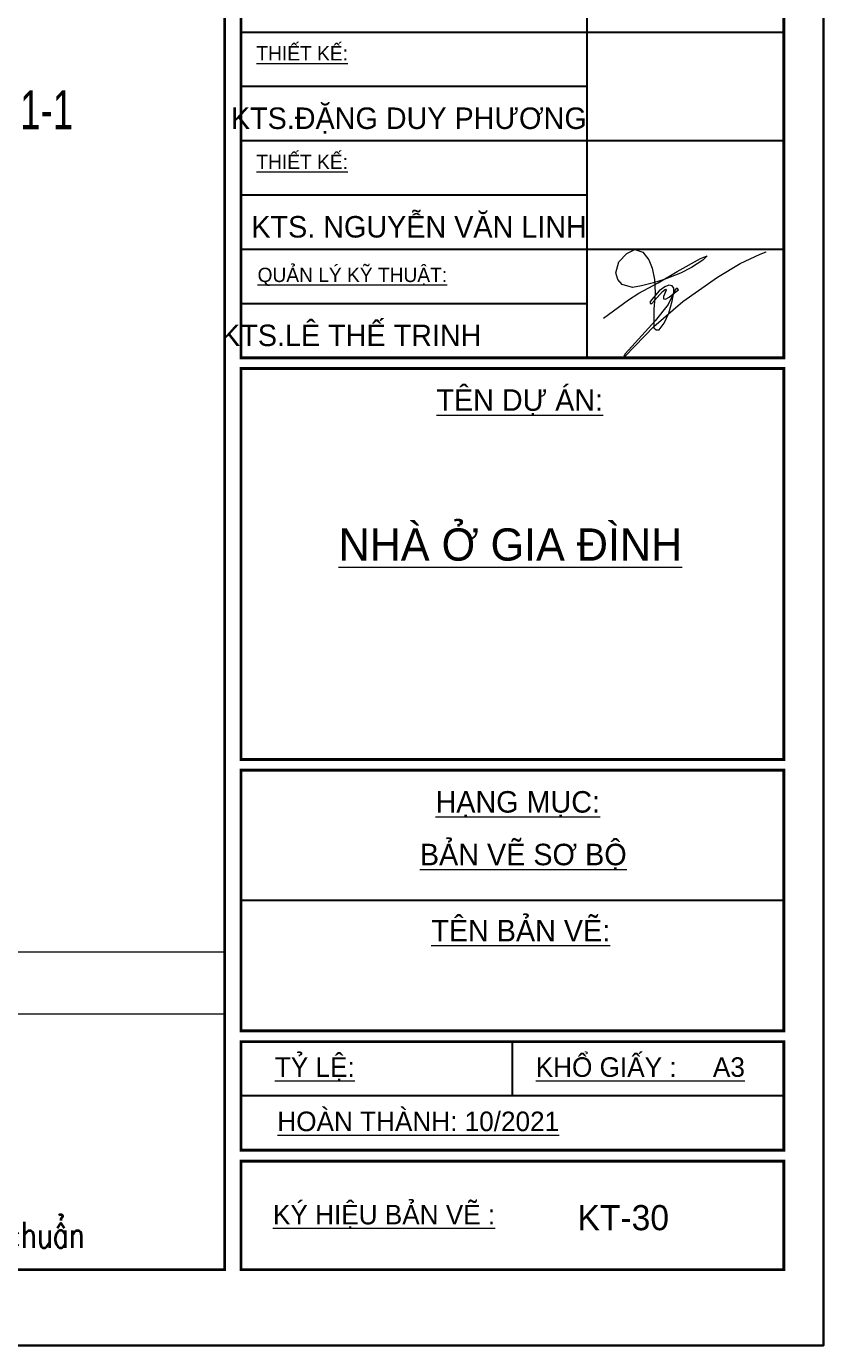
# Model space of a CAD drawing. Header units: millimetres. Extents: x 1336014 to 2939047, y -333549 to -60566.
# Drawn here: x 1464760 to 1466596, y -219540 to -216502 of the extents above; entities that cross this region are included whole.
import ezdxf
from ezdxf.enums import TextEntityAlignment as Align

# ---------------------------------------------------------------- set-up
doc = ezdxf.new("R2010")
doc.units = ezdxf.units.MM
doc.header["$MEASUREMENT"] = 0
for name, color, linetype, lineweight in [('05.Text', 253, 'Continuous', 18), ('10.Text', 254, 'Continuous', 18), ('11.Khung bo', 32, 'Continuous', 50), ('12.Khung', 36, 'Continuous', 25), ('Thay', 253, 'Continuous', 9)]:
    doc.layers.add(name, color=color, linetype=linetype, lineweight=lineweight)
doc.layers.add('Tpl_Bound', color=1, linetype='Continuous', plot=False)
doc.layers.add('VNCC-Ar-Text', color=6, linetype='Continuous')
doc.styles.add('TT5_Ghi chu 1', font='', dxfattribs={"width": 0.7, "height": 240})
doc.styles.add('VnAvantH', font='')
doc.styles.add('VNSIMLI', font='VNSIMLI.shx', dxfattribs={"width": 0.6})
doc.styles.get('TT5_Ghi chu 1').set_extended_font_data('.VnBlackH')
doc.styles.get('VnAvantH').set_extended_font_data('.VnAvantH')

# ---------------------------------------------------------------- blocks, each defined once
blk = doc.blocks.new('100')
at = {"layer": '05.Text'}
blk.add_lwpolyline([(1899552, -936475), (1899782, -936308), (1899876, -936245), (1900054, -936151), (1900231, -936047), (1900445, -935926), (1900508, -935900), (1900466, -935942), (1900362, -936010), (1900262, -936062), (1900110, -936118), (1900012, -936151), (1899902, -936177), (1899819, -936193), (1899725, -936167), (1899683, -936120), (1899667, -936057), (1899693, -935958), (1899766, -935879), (1899840, -935843), (1899913, -935869), (1899970, -935937), (1900001, -936015), (1900022, -936120), (1900028, -936245), (1900017, -936396), (1900017, -936501), (1900017, -936564), (1900038, -936584), (1900064, -936584), (1900111, -936522), (1900153, -936428), (1900184, -936318), (1900200, -936235), (1900200, -936198), (1900184, -936177), (1900153, -936172), (1900116, -936188), (1900064, -936224), (1899981, -936323), (1899981, -936339), (1899996, -936339), (1900095, -936229), (1900122, -936208), (1900128, -936217), (1900106, -936276), (1900106, -936297), (1900122, -936302), (1900158, -936282), (1900221, -936229), (1900242, -936214), (1900231, -936199), (1900212, -936214), (1900197, -936249), (1900148, -936349), (1900028, -936501), (1899751, -936804), (1899740, -936825), (1899751, -936825), (1900017, -936553), (1900283, -936323), (1900602, -936099), (1900811, -935973), (1900994, -935885), (1901051, -935864), (1901051, -935864)], dxfattribs=at)
blk.add_lwpolyline([(1899552, -936475), (1899782, -936308), (1899876, -936245), (1900054, -936151), (1900231, -936047), (1900445, -935926), (1900508, -935900), (1900466, -935942), (1900362, -936010), (1900262, -936062), (1900110, -936118), (1900012, -936151), (1899902, -936177), (1899819, -936193), (1899725, -936167), (1899683, -936120), (1899667, -936057), (1899693, -935958), (1899766, -935879), (1899840, -935843), (1899913, -935869), (1899970, -935937), (1900001, -936015), (1900022, -936120), (1900028, -936245), (1900017, -936396), (1900017, -936501), (1900017, -936564), (1900038, -936584), (1900064, -936584), (1900111, -936522), (1900153, -936428), (1900184, -936318), (1900200, -936235), (1900200, -936198), (1900184, -936177), (1900153, -936172), (1900116, -936188), (1900064, -936224), (1899981, -936323), (1899981, -936339), (1899996, -936339), (1900095, -936229), (1900122, -936208), (1900128, -936217), (1900106, -936276), (1900106, -936297), (1900122, -936302), (1900158, -936282), (1900221, -936229), (1900242, -936214), (1900231, -936199), (1900212, -936214), (1900197, -936249), (1900148, -936349), (1900028, -936501), (1899751, -936804), (1899740, -936825), (1899751, -936825), (1900017, -936553), (1900283, -936323), (1900602, -936099), (1900811, -935973), (1900994, -935885), (1901051, -935864), (1901051, -935864)], dxfattribs=at)
blk.add_lwpolyline([(1899552, -936475), (1899782, -936308), (1899876, -936245), (1900054, -936151), (1900231, -936047), (1900445, -935926), (1900508, -935900), (1900466, -935942), (1900362, -936010), (1900262, -936062), (1900110, -936118), (1900012, -936151), (1899902, -936177), (1899819, -936193), (1899725, -936167), (1899683, -936120), (1899667, -936057), (1899693, -935958), (1899766, -935879), (1899840, -935843), (1899913, -935869), (1899970, -935937), (1900001, -936015), (1900022, -936120), (1900028, -936245), (1900017, -936396), (1900017, -936501), (1900017, -936564), (1900038, -936584), (1900064, -936584), (1900111, -936522), (1900153, -936428), (1900184, -936318), (1900200, -936235), (1900200, -936198), (1900184, -936177), (1900153, -936172), (1900116, -936188), (1900064, -936224), (1899981, -936323), (1899981, -936339), (1899996, -936339), (1900095, -936229), (1900122, -936208), (1900128, -936217), (1900106, -936276), (1900106, -936297), (1900122, -936302), (1900158, -936282), (1900221, -936229), (1900242, -936214), (1900231, -936199), (1900212, -936214), (1900197, -936249), (1900148, -936349), (1900028, -936501), (1899751, -936804), (1899740, -936825), (1899751, -936825), (1900017, -936553), (1900283, -936323), (1900602, -936099), (1900811, -935973), (1900994, -935885), (1901051, -935864), (1901051, -935864)], dxfattribs=at)
at = {"layer": '11.Khung bo', "const_width": 26.7}
for points in [[(1860913, -945240), (1860913, -916940), (1896063, -916940), (1896063, -945240)], [(1860913, -945240), (1860913, -916940), (1896063, -916940), (1896063, -945240)], [(1860913, -945240), (1860913, -916940), (1896063, -916940), (1896063, -945240)], [(1896213, -936840), (1901213, -936840), (1901213, -929840), (1896213, -929840)], [(1896213, -936840), (1901213, -936840), (1901213, -929840), (1896213, -929840)], [(1896213, -936840), (1901213, -936840), (1901213, -929840), (1896213, -929840)], [(1896213, -940540), (1901213, -940540), (1901213, -936940), (1896213, -936940)], [(1896213, -940540), (1901213, -940540), (1901213, -936940), (1896213, -936940)], [(1896213, -940540), (1901213, -940540), (1901213, -936940), (1896213, -936940)], [(1896213, -943040), (1901213, -943040), (1901213, -940640), (1896213, -940640)], [(1896213, -943040), (1901213, -943040), (1901213, -940640), (1896213, -940640)], [(1896213, -943040), (1901213, -943040), (1901213, -940640), (1896213, -940640)], [(1896213, -944140), (1901213, -944140), (1901213, -943140), (1896213, -943140)], [(1896213, -944140), (1901213, -944140), (1901213, -943140), (1896213, -943140)], [(1896213, -944140), (1901213, -944140), (1901213, -943140), (1896213, -943140)], [(1896213, -945240), (1901213, -945240), (1901213, -944240), (1896213, -944240)], [(1896213, -945240), (1901213, -945240), (1901213, -944240), (1896213, -944240)], [(1896213, -945240), (1901213, -945240), (1901213, -944240), (1896213, -944240)]]:
    blk.add_lwpolyline(points, close=True, dxfattribs=at)
at = {"layer": '12.Khung'}
for p, q in [((1899399, -929840), (1899399, -936840)), ((1899399, -929840), (1899399, -936840)), ((1899399, -929840), (1899399, -936840)), ((1896213, -933840), (1901213, -933840)), ((1896213, -933840), (1901213, -933840)), ((1896213, -933840), (1901213, -933840)), ((1896213, -934340), (1899399, -934340)), ((1896213, -934340), (1899399, -934340)), ((1896213, -934340), (1899399, -934340)), ((1896213, -934840), (1901213, -934840)), ((1896213, -934840), (1901213, -934840)), ((1896213, -934840), (1901213, -934840)), ((1896213, -935340), (1899399, -935340)), ((1896213, -935340), (1899399, -935340)), ((1896213, -935340), (1899399, -935340)), ((1896213, -935840), (1901213, -935840)), ((1896213, -935840), (1901213, -935840)), ((1896213, -935840), (1901213, -935840)), ((1896213, -936340), (1899399, -936340)), ((1896213, -936340), (1899399, -936340)), ((1896213, -936340), (1899399, -936340)), ((1901213, -941840), (1896213, -941840)), ((1901213, -941840), (1896213, -941840)), ((1901213, -941840), (1896213, -941840)), ((1898713, -943640), (1898713, -943140)), ((1898713, -943640), (1898713, -943140)), ((1898713, -943640), (1898713, -943140)), ((1901213, -943640), (1896213, -943640)), ((1901213, -943640), (1896213, -943640)), ((1901213, -943640), (1896213, -943640))]:
    blk.add_line(p, q, dxfattribs=at)
blk.add_lwpolyline([(1901579, -945940), (1901579, -916240), (1859580, -916240), (1859580, -945940)], close=True, dxfattribs=at)
blk.add_lwpolyline([(1901579, -945940), (1901579, -916240), (1859580, -916240), (1859580, -945940)], close=True, dxfattribs=at)
blk.add_lwpolyline([(1901579, -945940), (1901579, -916240), (1859580, -916240), (1859580, -945940)], close=True, dxfattribs=at)
at = {"layer": '05.Text', "style": 'VnAvantH'}
for s, height, p in [('%%UthiÕt kÕ:', 132, (1896355, -934102)), ('%%UthiÕt kÕ:', 132, (1896355, -935102)), ('%%Uqu¶n lý kü thuËt:', 132, (1896366, -936143)), ('%%Utªn Dù ¸N:', 198, (1898013, -937329)), ('%%Unhµ ë gia ®×nh', 297, (1897112, -938709)), ('%%Uh¹ng môc:', 198, (1898005, -941030)), ('%%Uh¹ng môc:', 198, (1898005, -941030)), ('%%Uh¹ng môc:', 198, (1898005, -941030)), ('%%Ub¶n vÏ s¬ bé', 198, (1897861, -941515)), ('%%Ub¶n vÏ s¬ bé', 198, (1897861, -941515)), ('%%Ub¶n vÏ s¬ bé', 198, (1897861, -941515)), ('%%Utªn b¶n vÏ:', 198, (1897966, -942216)), ('%%Utªn b¶n vÏ:', 198, (1897966, -942216)), ('%%Utªn b¶n vÏ:', 198, (1897966, -942216)), ('%%Utû lÖ:', 180, (1896525, -943464)), ('%%UKHæ GIÊY :     A3', 180, (1898928, -943464)), ('%%Uhoµn thµnh: 10/2021', 180, (1896548, -943964)), ('%%Uký hiÖu b¶n vÏ :', 180, (1896508, -944823))]:
    blk.add_text(s, height=height, dxfattribs=at).set_placement(p)
for s, p in [('KTS.§ÆNG DUY PH¦¥NG', (1899398, -934733)), ('KTS. NGUYÔN V¡N LINH', (1899398, -935733)), ('KTS.lª thÕ trinh', (1898428, -936733))]:
    blk.add_text(s, height=198, dxfattribs=at).set_placement(p, align=Align.RIGHT)

msp = doc.modelspace()

# ---------------------------------------------------------------- linework, layer by layer
at = {"layer": 'Thay'}
msp.add_line((1465216.7, -218777.1), (1463733.1, -218777.1), dxfattribs=at)
msp.add_lwpolyline([(1461742.4, -218633.8), (1465216.7, -218633.8), (1465216.7, -219365.4), (1461742.4, -219365.4)], close=True, dxfattribs=at)
at = {"layer": 'Tpl_Bound', "color": 1}
msp.add_lwpolyline([(1456095.9, -219540.4), (1456095.9, -212115.5), (1466595.8, -212115.5), (1466595.8, -219540.4)], close=True, dxfattribs=at)

# ---------------------------------------------------------------- block references
at = {"layer": '05.Text', "xscale": 0.25, "yscale": 0.25, "zscale": 0.25}
msp.add_blockref('100', (991201, 16944.5), dxfattribs=at)

# ---------------------------------------------------------------- texts
at = {"layer": '10.Text', "style": 'TT5_Ghi chu 1', "width": 0.7}
msp.add_text('MÆT c¾t 1-1', height=90, dxfattribs=at).set_placement((1464352.9, -216739.6))
at = {"layer": '10.Text', "ltscale": 0.1, "style": 'VnAvantH'}
msp.add_text('KT-30', height=57.91, dxfattribs=at).set_placement((1466239.9, -219274.7), align=Align.RIGHT)
at = {"layer": 'VNCC-Ar-Text', "style": 'VNSIMLI', "width": 0.75}
msp.add_text('- phô kiÖn ®Çy ®ñ theo tiªu chuÈn', height=60, dxfattribs=at).set_placement((1463798.7, -219315.3))

doc.saveas('drawing.dxf')
